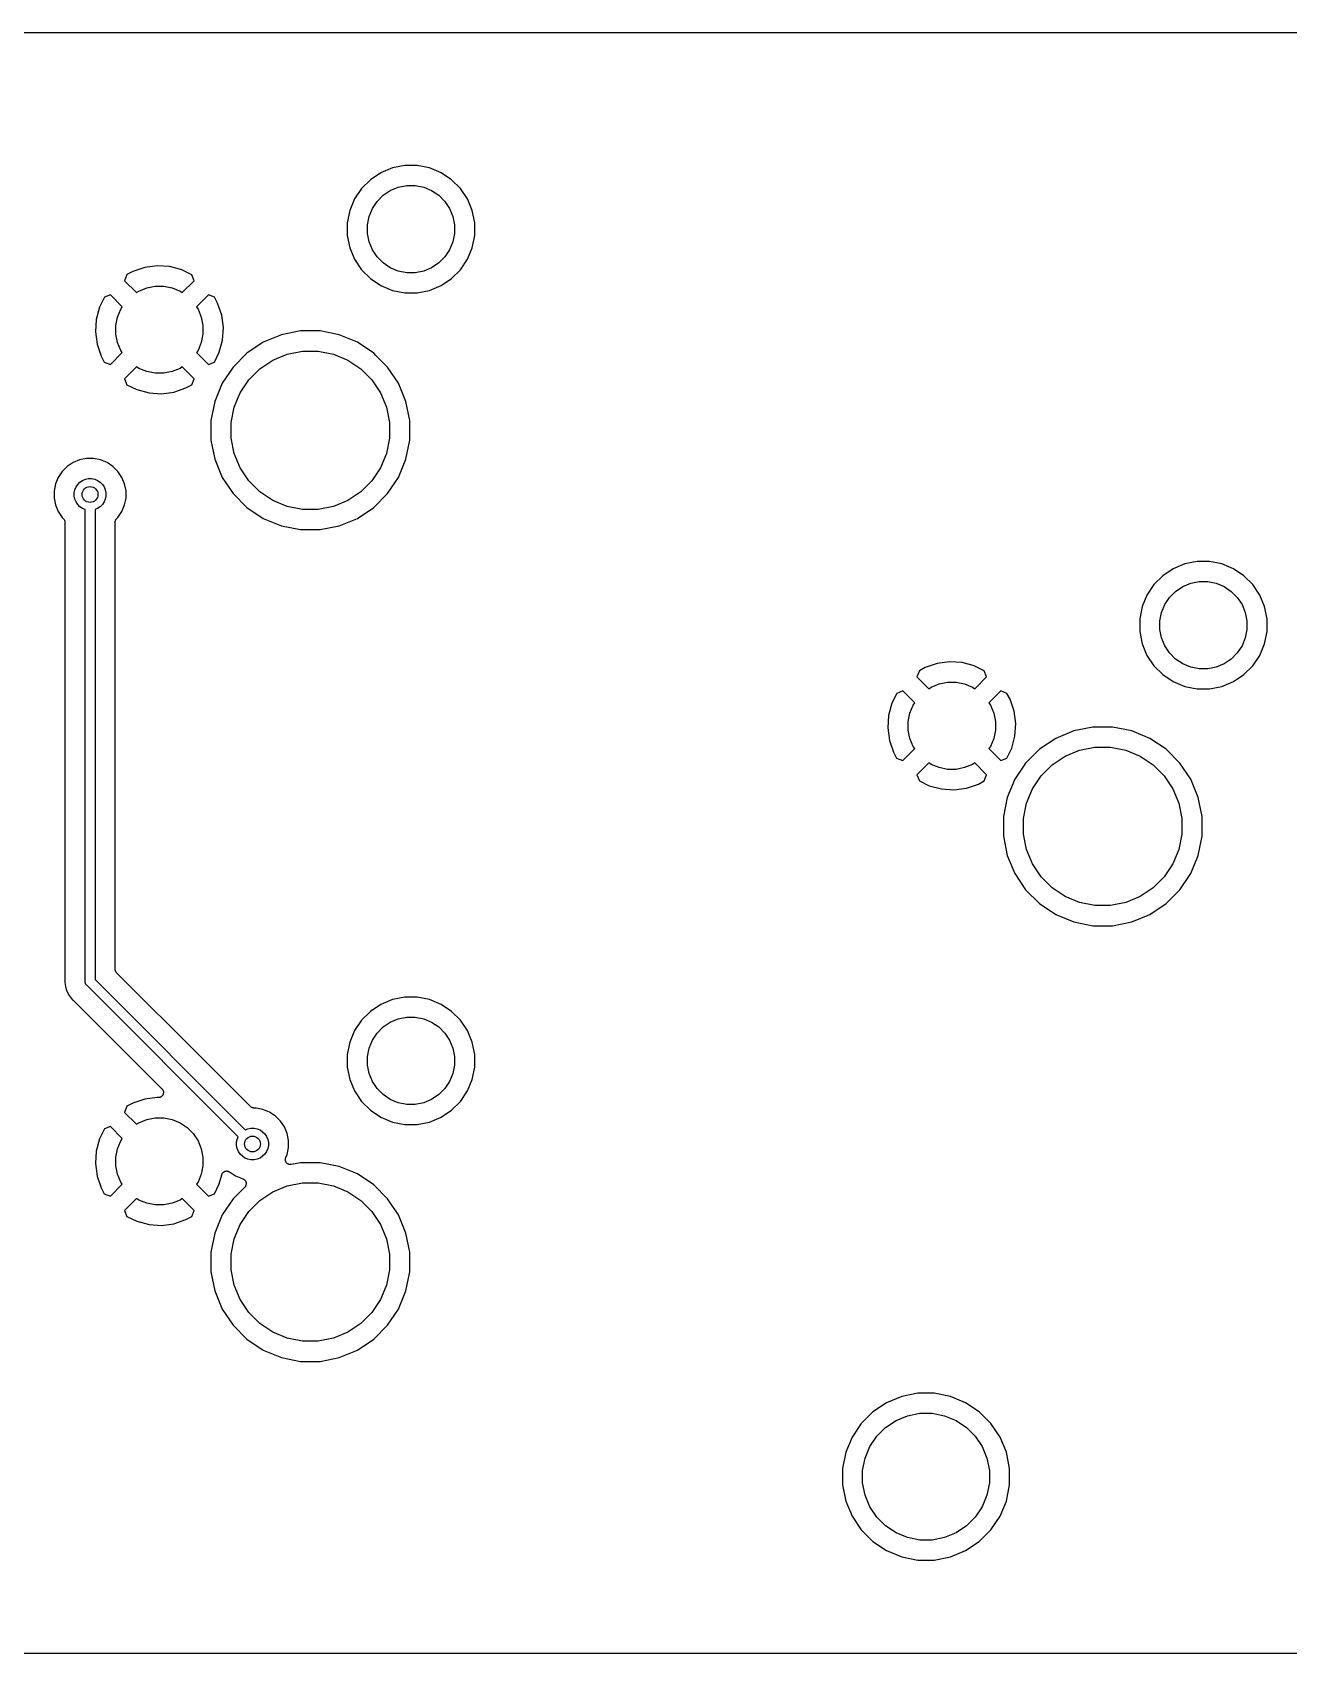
# Model space of a CAD drawing. Extents: x 2.11 to 6.2, y -3.7 to -2.09.
# Drawn here: x 3.01 to 4.258, y -3.699 to -2.088 of the extents above; entities that cross this region are included whole.
import ezdxf

# ---------------------------------------------------------------- set-up
doc = ezdxf.new("R2010")
doc.units = 0
doc.header["$MEASUREMENT"] = 0
doc.layers.add('BLACK', color=7, linetype='CONTINUOUS')

msp = doc.modelspace()

# ---------------------------------------------------------------- linework, layer by layer
at = {"layer": 'BLACK', "linetype": 'CONTINUOUS'}
for p, q in [((2.1126, -2.08791), (6.19449, -2.08791)), ((3.36736, -2.22259), (3.35584, -2.22736)), ((3.37959, -2.22016), (3.36736, -2.22259)), ((3.39206, -2.22016), (3.37959, -2.22016)), ((3.40429, -2.22259), (3.39206, -2.22016)), ((3.41581, -2.22736), (3.40429, -2.22259)), ((3.34547, -2.23429), (3.33665, -2.24311)), ((3.35584, -2.22736), (3.34547, -2.23429)), ((3.42618, -2.23429), (3.41581, -2.22736)), ((3.435, -2.24311), (3.42618, -2.23429)), ((3.32972, -2.25348), (3.32495, -2.265)), ((3.33665, -2.24311), (3.32972, -2.25348)), ((3.34745, -2.26295), (3.35219, -2.25586)), ((3.35219, -2.25586), (3.35822, -2.24983)), ((3.35822, -2.24983), (3.36531, -2.24509)), ((3.36531, -2.24509), (3.37319, -2.24182)), ((3.37319, -2.24182), (3.38156, -2.24016)), ((3.38156, -2.24016), (3.39009, -2.24016)), ((3.39009, -2.24016), (3.39846, -2.24182)), ((3.39846, -2.24182), (3.40634, -2.24509)), ((3.40634, -2.24509), (3.41343, -2.24983)), ((3.41343, -2.24983), (3.41947, -2.25586)), ((3.41947, -2.25586), (3.4242, -2.26295)), ((3.44193, -2.25348), (3.435, -2.24311)), ((3.4467, -2.265), (3.44193, -2.25348)), ((3.32495, -2.265), (3.32252, -2.27723)), ((3.34252, -2.2792), (3.34418, -2.27083)), ((3.34418, -2.27083), (3.34745, -2.26295)), ((3.4242, -2.26295), (3.42747, -2.27083)), ((3.42747, -2.27083), (3.42913, -2.2792)), ((3.44913, -2.27723), (3.4467, -2.265)), ((3.32252, -2.27723), (3.32252, -2.2897)), ((3.34252, -2.28773), (3.34252, -2.2792)), ((3.34418, -2.2961), (3.34252, -2.28773)), ((3.42913, -2.28773), (3.42747, -2.2961)), ((3.42913, -2.2792), (3.42913, -2.28773)), ((3.44913, -2.2897), (3.44913, -2.27723)), ((3.32252, -2.2897), (3.32495, -2.30193)), ((3.32495, -2.30193), (3.32972, -2.31345)), ((3.34745, -2.30398), (3.34418, -2.2961)), ((3.35219, -2.31107), (3.34745, -2.30398)), ((3.4242, -2.30398), (3.41947, -2.31107)), ((3.42747, -2.2961), (3.4242, -2.30398)), ((3.44193, -2.31345), (3.4467, -2.30193)), ((3.4467, -2.30193), (3.44913, -2.2897)), ((3.13369, -2.31989), (3.12133, -2.32153)), ((3.14613, -2.32069), (3.13369, -2.31989)), ((3.32972, -2.31345), (3.33665, -2.32382)), ((3.35822, -2.3171), (3.35219, -2.31107)), ((3.36531, -2.32184), (3.35822, -2.3171)), ((3.41343, -2.3171), (3.40634, -2.32184)), ((3.41947, -2.31107), (3.41343, -2.3171)), ((3.435, -2.32382), (3.44193, -2.31345)), ((3.10362, -2.32869), (3.10124, -2.33474)), ((3.10124, -2.33474), (3.11308, -2.34658)), ((3.10944, -2.32557), (3.10362, -2.32869)), ((3.12133, -2.32153), (3.10944, -2.32557)), ((3.15818, -2.32391), (3.14613, -2.32069)), ((3.16807, -2.32878), (3.15818, -2.32391)), ((3.15857, -2.34658), (3.17041, -2.33474)), ((3.17041, -2.33474), (3.16807, -2.32878)), ((3.33665, -2.32382), (3.34547, -2.33264)), ((3.34547, -2.33264), (3.35584, -2.33957)), ((3.37319, -2.32511), (3.36531, -2.32184)), ((3.38156, -2.32677), (3.37319, -2.32511)), ((3.39009, -2.32677), (3.38156, -2.32677)), ((3.39846, -2.32511), (3.39009, -2.32677)), ((3.40634, -2.32184), (3.39846, -2.32511)), ((3.41581, -2.33957), (3.42618, -2.33264)), ((3.42618, -2.33264), (3.435, -2.32382)), ((3.08114, -2.35122), (3.07627, -2.36111)), ((3.0871, -2.34888), (3.08114, -2.35122)), ((3.09894, -2.36072), (3.0871, -2.34888)), ((3.11308, -2.34658), (3.11531, -2.34509)), ((3.11531, -2.34509), (3.12319, -2.34182)), ((3.12319, -2.34182), (3.13156, -2.34016)), ((3.13156, -2.34016), (3.14009, -2.34016)), ((3.14009, -2.34016), (3.14846, -2.34182)), ((3.14846, -2.34182), (3.15634, -2.34509)), ((3.15634, -2.34509), (3.15857, -2.34658)), ((3.18456, -2.34888), (3.17271, -2.36072)), ((3.19061, -2.35125), (3.18456, -2.34888)), ((3.19372, -2.35708), (3.19061, -2.35125)), ((3.35584, -2.33957), (3.36736, -2.34434)), ((3.36736, -2.34434), (3.37959, -2.34677)), ((3.37959, -2.34677), (3.39206, -2.34677)), ((3.39206, -2.34677), (3.40429, -2.34434)), ((3.40429, -2.34434), (3.41581, -2.33957)), ((3.07627, -2.36111), (3.07305, -2.37316)), ((3.09418, -2.37083), (3.09745, -2.36295)), ((3.09745, -2.36295), (3.09894, -2.36072)), ((3.17271, -2.36072), (3.1742, -2.36295)), ((3.1742, -2.36295), (3.17747, -2.37083)), ((3.19777, -2.36896), (3.19372, -2.35708)), ((3.1994, -2.38132), (3.19777, -2.36896)), ((3.07305, -2.37316), (3.07225, -2.3856)), ((3.09252, -2.3792), (3.09418, -2.37083)), ((3.09252, -2.38773), (3.09252, -2.3792)), ((3.17747, -2.37083), (3.17913, -2.3792)), ((3.17913, -2.3792), (3.17913, -2.38773)), ((3.1986, -2.39377), (3.1994, -2.38132)), ((3.2761, -2.38472), (3.25703, -2.38852)), ((3.29555, -2.38472), (3.2761, -2.38472)), ((3.31463, -2.38852), (3.29555, -2.38472)), ((3.07225, -2.3856), (3.07389, -2.39797)), ((3.07389, -2.39797), (3.07794, -2.40985)), ((3.09418, -2.3961), (3.09252, -2.38773)), ((3.09745, -2.40398), (3.09418, -2.3961)), ((3.17747, -2.3961), (3.1742, -2.40398)), ((3.17913, -2.38773), (3.17747, -2.3961)), ((3.19538, -2.40582), (3.1986, -2.39377)), ((3.23906, -2.39596), (3.22288, -2.40677)), ((3.25703, -2.38852), (3.23906, -2.39596)), ((3.3326, -2.39596), (3.31463, -2.38852)), ((3.34877, -2.40677), (3.3326, -2.39596)), ((3.07794, -2.40985), (3.08105, -2.41568)), ((3.08105, -2.41568), (3.0871, -2.41805)), ((3.0871, -2.41805), (3.09894, -2.40621)), ((3.09894, -2.40621), (3.09745, -2.40398)), ((3.1742, -2.40398), (3.17271, -2.40621)), ((3.17271, -2.40621), (3.18456, -2.41805)), ((3.18456, -2.41805), (3.19052, -2.41571)), ((3.19052, -2.41571), (3.19538, -2.40582)), ((3.22288, -2.40677), (3.20913, -2.42052)), ((3.23563, -2.4223), (3.24853, -2.41369)), ((3.24853, -2.41369), (3.26286, -2.40775)), ((3.26286, -2.40775), (3.27807, -2.40472)), ((3.27807, -2.40472), (3.29358, -2.40472)), ((3.29358, -2.40472), (3.30879, -2.40775)), ((3.30879, -2.40775), (3.32312, -2.41369)), ((3.32312, -2.41369), (3.33602, -2.4223)), ((3.35097, -2.40897), (3.34877, -2.40677)), ((3.36252, -2.42052), (3.35097, -2.40897)), ((3.35097, -2.40897), (3.35097, -2.40897)), ((3.11308, -2.42035), (3.10124, -2.43219)), ((3.10124, -2.43219), (3.10358, -2.43815)), ((3.11531, -2.42184), (3.11308, -2.42035)), ((3.12319, -2.42511), (3.11531, -2.42184)), ((3.13156, -2.42677), (3.12319, -2.42511)), ((3.14009, -2.42677), (3.13156, -2.42677)), ((3.14846, -2.42511), (3.14009, -2.42677)), ((3.15634, -2.42184), (3.14846, -2.42511)), ((3.15857, -2.42035), (3.15634, -2.42184)), ((3.17041, -2.43219), (3.15857, -2.42035)), ((3.16804, -2.43824), (3.17041, -2.43219)), ((3.20913, -2.42052), (3.19832, -2.43669)), ((3.21605, -2.44617), (3.22467, -2.43327)), ((3.22467, -2.43327), (3.23563, -2.4223)), ((3.33602, -2.4223), (3.34699, -2.43327)), ((3.34699, -2.43327), (3.35561, -2.44617)), ((3.37333, -2.43669), (3.36252, -2.42052)), ((3.10358, -2.43815), (3.11347, -2.44302)), ((3.11347, -2.44302), (3.12552, -2.44624)), ((3.12552, -2.44624), (3.13797, -2.44704)), ((3.13797, -2.44704), (3.15033, -2.4454)), ((3.15033, -2.4454), (3.16221, -2.44136)), ((3.16221, -2.44136), (3.16804, -2.43824)), ((3.19832, -2.43669), (3.19088, -2.45466)), ((3.21011, -2.4605), (3.21605, -2.44617)), ((3.35561, -2.44617), (3.36154, -2.4605)), ((3.38077, -2.45466), (3.37333, -2.43669)), ((3.19088, -2.45466), (3.18709, -2.47374)), ((3.20709, -2.47571), (3.21011, -2.4605)), ((3.36154, -2.4605), (3.36457, -2.47571)), ((3.38457, -2.47374), (3.38077, -2.45466)), ((3.18709, -2.47374), (3.18709, -2.49319)), ((3.20709, -2.49122), (3.20709, -2.47571)), ((3.36457, -2.47571), (3.36457, -2.49122)), ((3.38457, -2.49319), (3.38457, -2.47374)), ((3.18709, -2.49319), (3.19088, -2.51227)), ((3.21011, -2.50643), (3.20709, -2.49122)), ((3.36457, -2.49122), (3.36154, -2.50643)), ((3.38077, -2.51227), (3.38457, -2.49319)), ((3.0565, -2.51287), (3.05, -2.51556)), ((3.06341, -2.5115), (3.0565, -2.51287)), ((3.07045, -2.5115), (3.06341, -2.5115)), ((3.07736, -2.51287), (3.07045, -2.5115)), ((3.08386, -2.51556), (3.07736, -2.51287)), ((3.19088, -2.51227), (3.19832, -2.53024)), ((3.21605, -2.52076), (3.21011, -2.50643)), ((3.36154, -2.50643), (3.35561, -2.52076)), ((3.37333, -2.53024), (3.38077, -2.51227)), ((3.03916, -2.52446), (3.03525, -2.53031)), ((3.04414, -2.51948), (3.03916, -2.52446)), ((3.05, -2.51556), (3.04414, -2.51948)), ((3.08972, -2.51948), (3.08386, -2.51556)), ((3.0947, -2.52446), (3.08972, -2.51948)), ((3.09861, -2.53031), (3.0947, -2.52446)), ((3.22467, -2.53366), (3.21605, -2.52076)), ((3.35561, -2.52076), (3.34699, -2.53366)), ((3.03255, -2.53682), (3.03118, -2.54372)), ((3.03118, -2.54372), (3.03118, -2.55076)), ((3.03525, -2.53031), (3.03255, -2.53682)), ((3.05118, -2.54569), (3.05179, -2.54265)), ((3.05118, -2.5488), (3.05118, -2.54569)), ((3.05179, -2.54265), (3.05297, -2.53978)), ((3.05297, -2.53978), (3.0547, -2.53721)), ((3.0547, -2.53721), (3.05689, -2.53501)), ((3.05689, -2.53501), (3.05947, -2.53329)), ((3.05947, -2.53329), (3.06234, -2.5321)), ((3.06234, -2.5321), (3.06538, -2.5315)), ((3.06538, -2.5315), (3.06848, -2.5315)), ((3.06848, -2.5315), (3.07152, -2.5321)), ((3.07152, -2.5321), (3.07439, -2.53329)), ((3.07439, -2.53329), (3.07697, -2.53501)), ((3.07697, -2.53501), (3.07916, -2.53721)), ((3.07916, -2.53721), (3.08088, -2.53978)), ((3.08088, -2.53978), (3.08207, -2.54265)), ((3.08207, -2.54265), (3.08268, -2.54569)), ((3.08268, -2.54569), (3.08268, -2.5488)), ((3.1013, -2.53682), (3.09861, -2.53031)), ((3.10268, -2.54372), (3.1013, -2.53682)), ((3.10268, -2.55076), (3.10268, -2.54372)), ((3.19832, -2.53024), (3.20913, -2.54641)), ((3.23563, -2.54463), (3.22467, -2.53366)), ((3.24853, -2.55324), (3.23563, -2.54463)), ((3.33602, -2.54463), (3.32312, -2.55324)), ((3.34699, -2.53366), (3.33602, -2.54463)), ((3.36252, -2.54641), (3.37333, -2.53024)), ((3.03118, -2.55076), (3.03255, -2.55767)), ((3.03255, -2.55767), (3.03525, -2.56418)), ((3.05179, -2.55184), (3.05118, -2.5488)), ((3.05297, -2.5547), (3.05179, -2.55184)), ((3.0547, -2.55728), (3.05297, -2.5547)), ((3.05689, -2.55948), (3.0547, -2.55728)), ((3.05947, -2.5612), (3.05689, -2.55948)), ((3.06201, -2.56225), (3.05947, -2.5612)), ((3.06201, -3.03125), (3.06201, -2.56225)), ((3.07439, -2.5612), (3.07185, -2.56225)), ((3.07185, -2.56225), (3.07185, -3.02946)), ((3.07697, -2.55948), (3.07439, -2.5612)), ((3.07916, -2.55728), (3.07697, -2.55948)), ((3.08088, -2.5547), (3.07916, -2.55728)), ((3.08207, -2.55184), (3.08088, -2.5547)), ((3.08268, -2.5488), (3.08207, -2.55184)), ((3.09861, -2.56418), (3.1013, -2.55767)), ((3.1013, -2.55767), (3.10268, -2.55076)), ((3.20913, -2.54641), (3.22288, -2.56016)), ((3.22288, -2.56016), (3.23906, -2.57097)), ((3.26286, -2.55918), (3.24853, -2.55324)), ((3.27807, -2.5622), (3.26286, -2.55918)), ((3.29358, -2.5622), (3.27807, -2.5622)), ((3.30879, -2.55918), (3.29358, -2.5622)), ((3.32312, -2.55324), (3.30879, -2.55918)), ((3.3326, -2.57097), (3.34877, -2.56016)), ((3.34877, -2.56016), (3.36252, -2.54641)), ((3.03525, -2.56418), (3.03916, -2.57003)), ((3.03916, -2.57003), (3.04054, -2.57141)), ((3.04054, -2.57141), (3.04056, -2.57143)), ((3.04056, -2.57143), (3.04056, -2.57143)), ((3.04056, -2.57143), (3.04056, -2.57143)), ((3.04056, -2.57143), (3.04059, -2.57146)), ((3.04059, -2.57146), (3.04088, -2.57183)), ((3.04088, -2.57183), (3.04117, -2.57218)), ((3.04117, -2.57218), (3.04118, -2.57221)), ((3.04118, -2.57221), (3.0412, -2.57223)), ((3.0412, -2.57223), (3.04141, -2.57264)), ((3.04141, -2.57264), (3.04163, -2.57304)), ((3.04163, -2.57304), (3.04164, -2.57307)), ((3.04164, -2.57307), (3.04165, -2.57309)), ((3.04165, -2.57309), (3.04178, -2.57354)), ((3.04178, -2.57354), (3.04191, -2.57398)), ((3.04191, -2.57398), (3.04192, -2.574)), ((3.04192, -2.574), (3.04192, -2.57403)), ((3.04192, -2.57403), (3.04196, -2.57449)), ((3.04196, -2.57449), (3.04201, -2.57495)), ((3.04201, -2.57495), (3.04201, -3.03003)), ((3.09185, -2.57488), (3.0919, -2.57442)), ((3.09185, -2.57493), (3.09185, -2.57488)), ((3.09185, -2.57493), (3.09185, -2.57493)), ((3.09185, -2.57493), (3.09185, -2.57493)), ((3.09185, -2.57495), (3.09185, -2.57493)), ((3.09185, -3.0191), (3.09185, -2.57495)), ((3.0919, -2.57442), (3.09195, -2.57396)), ((3.09195, -2.57396), (3.09196, -2.57394)), ((3.09196, -2.57391), (3.0921, -2.57347)), ((3.09196, -2.57394), (3.09196, -2.57391)), ((3.0921, -2.57347), (3.09223, -2.57303)), ((3.09223, -2.57303), (3.09225, -2.573)), ((3.09225, -2.57298), (3.09248, -2.57257)), ((3.09225, -2.573), (3.09225, -2.57298)), ((3.09248, -2.57257), (3.0927, -2.57217)), ((3.0927, -2.57217), (3.09271, -2.57215)), ((3.09271, -2.57215), (3.09272, -2.57212)), ((3.09272, -2.57212), (3.09302, -2.57177)), ((3.09302, -2.57177), (3.09331, -2.57141)), ((3.09331, -2.57141), (3.0947, -2.57003)), ((3.0947, -2.57003), (3.09861, -2.56418)), ((3.23906, -2.57097), (3.25703, -2.57841)), ((3.25703, -2.57841), (3.2761, -2.5822)), ((3.29555, -2.5822), (3.31463, -2.57841)), ((3.31463, -2.57841), (3.3326, -2.57097)), ((3.2761, -2.5822), (3.29555, -2.5822)), ((4.14324, -2.62106), (4.13287, -2.62799)), ((4.15476, -2.61629), (4.14324, -2.62106)), ((4.16699, -2.61386), (4.15476, -2.61629)), ((4.17946, -2.61386), (4.16699, -2.61386)), ((4.19169, -2.61629), (4.17946, -2.61386)), ((4.20322, -2.62106), (4.19169, -2.61629)), ((4.21358, -2.62799), (4.20322, -2.62106)), ((4.12405, -2.63681), (4.11713, -2.64718)), ((4.13287, -2.62799), (4.12405, -2.63681)), ((4.14562, -2.64353), (4.15271, -2.63879)), ((4.15271, -2.63879), (4.1606, -2.63552)), ((4.1606, -2.63552), (4.16896, -2.63386)), ((4.16896, -2.63386), (4.17749, -2.63386)), ((4.17749, -2.63386), (4.18586, -2.63552)), ((4.18586, -2.63552), (4.19374, -2.63879)), ((4.19374, -2.63879), (4.20083, -2.64353)), ((4.2224, -2.63681), (4.21358, -2.62799)), ((4.22933, -2.64718), (4.2224, -2.63681)), ((4.11235, -2.6587), (4.10992, -2.67093)), ((4.11713, -2.64718), (4.11235, -2.6587)), ((4.13159, -2.66453), (4.13485, -2.65665)), ((4.13485, -2.65665), (4.13959, -2.64956)), ((4.13959, -2.64956), (4.14562, -2.64353)), ((4.20083, -2.64353), (4.20687, -2.64956)), ((4.20687, -2.64956), (4.21161, -2.65665)), ((4.21161, -2.65665), (4.21487, -2.66453)), ((4.2341, -2.6587), (4.22933, -2.64718)), ((4.23654, -2.67093), (4.2341, -2.6587)), ((4.10992, -2.67093), (4.10992, -2.6834)), ((4.12992, -2.6729), (4.13159, -2.66453)), ((4.12992, -2.68143), (4.12992, -2.6729)), ((4.21487, -2.66453), (4.21654, -2.6729)), ((4.21654, -2.6729), (4.21654, -2.68143)), ((4.23654, -2.6834), (4.23654, -2.67093)), ((4.10992, -2.6834), (4.11235, -2.69563)), ((4.13159, -2.6898), (4.12992, -2.68143)), ((4.13485, -2.69768), (4.13159, -2.6898)), ((4.21487, -2.6898), (4.21161, -2.69768)), ((4.21654, -2.68143), (4.21487, -2.6898)), ((4.2341, -2.69563), (4.23654, -2.6834)), ((4.11235, -2.69563), (4.11713, -2.70715)), ((4.11713, -2.70715), (4.12405, -2.71752)), ((4.13959, -2.70477), (4.13485, -2.69768)), ((4.14562, -2.7108), (4.13959, -2.70477)), ((4.20687, -2.70477), (4.20083, -2.7108)), ((4.21161, -2.69768), (4.20687, -2.70477)), ((4.2224, -2.71752), (4.22933, -2.70715)), ((4.22933, -2.70715), (4.2341, -2.69563)), ((3.89102, -2.72239), (3.88864, -2.72844)), ((3.89684, -2.71927), (3.89102, -2.72239)), ((3.90873, -2.71523), (3.89684, -2.71927)), ((3.92109, -2.71359), (3.90873, -2.71523)), ((3.93353, -2.71439), (3.92109, -2.71359)), ((3.94558, -2.71761), (3.93353, -2.71439)), ((3.95547, -2.72248), (3.94558, -2.71761)), ((3.95781, -2.72844), (3.95547, -2.72248)), ((4.12405, -2.71752), (4.13287, -2.72634)), ((4.15271, -2.71554), (4.14562, -2.7108)), ((4.1606, -2.71881), (4.15271, -2.71554)), ((4.16896, -2.72047), (4.1606, -2.71881)), ((4.17749, -2.72047), (4.16896, -2.72047)), ((4.18586, -2.71881), (4.17749, -2.72047)), ((4.19374, -2.71554), (4.18586, -2.71881)), ((4.20083, -2.7108), (4.19374, -2.71554)), ((4.21358, -2.72634), (4.2224, -2.71752)), ((3.88864, -2.72844), (3.90048, -2.74028)), ((3.90048, -2.74028), (3.90271, -2.73879)), ((3.90271, -2.73879), (3.9106, -2.73552)), ((3.9106, -2.73552), (3.91896, -2.73386)), ((3.91896, -2.73386), (3.92749, -2.73386)), ((3.92749, -2.73386), (3.93586, -2.73552)), ((3.93586, -2.73552), (3.94374, -2.73879)), ((3.94374, -2.73879), (3.94597, -2.74028)), ((3.94597, -2.74028), (3.95781, -2.72844)), ((4.13287, -2.72634), (4.14324, -2.73327)), ((4.14324, -2.73327), (4.15476, -2.73804)), ((4.15476, -2.73804), (4.16699, -2.74047)), ((4.17946, -2.74047), (4.19169, -2.73804)), ((4.19169, -2.73804), (4.20322, -2.73327)), ((4.20322, -2.73327), (4.21358, -2.72634)), ((3.86367, -2.75481), (3.86046, -2.76686)), ((3.86854, -2.74492), (3.86367, -2.75481)), ((3.8745, -2.74258), (3.86854, -2.74492)), ((3.88634, -2.75442), (3.8745, -2.74258)), ((3.88485, -2.75665), (3.88634, -2.75442)), ((3.97196, -2.74258), (3.96012, -2.75442)), ((3.96012, -2.75442), (3.96161, -2.75665)), ((3.97801, -2.74495), (3.97196, -2.74258)), ((3.98112, -2.75078), (3.97801, -2.74495)), ((3.98517, -2.76266), (3.98112, -2.75078)), ((4.16699, -2.74047), (4.17946, -2.74047)), ((3.86046, -2.76686), (3.85965, -2.77931)), ((3.87992, -2.7729), (3.88159, -2.76453)), ((3.88159, -2.76453), (3.88485, -2.75665)), ((3.96161, -2.75665), (3.96487, -2.76453)), ((3.96487, -2.76453), (3.96654, -2.7729)), ((3.98681, -2.77503), (3.98517, -2.76266)), ((3.85965, -2.77931), (3.86129, -2.79167)), ((3.87992, -2.78143), (3.87992, -2.7729)), ((3.88159, -2.7898), (3.87992, -2.78143)), ((3.96654, -2.78143), (3.96487, -2.7898)), ((3.96654, -2.7729), (3.96654, -2.78143)), ((3.98278, -2.79952), (3.986, -2.78747)), ((3.986, -2.78747), (3.98681, -2.77503)), ((4.04443, -2.78222), (4.02646, -2.78966)), ((4.0635, -2.77843), (4.04443, -2.78222)), ((4.08295, -2.77843), (4.0635, -2.77843)), ((4.10203, -2.78222), (4.08295, -2.77843)), ((4.12, -2.78966), (4.10203, -2.78222)), ((3.86129, -2.79167), (3.86534, -2.80355)), ((3.86534, -2.80355), (3.86845, -2.80938)), ((3.8745, -2.81175), (3.88634, -2.79991)), ((3.88485, -2.79768), (3.88159, -2.7898)), ((3.88634, -2.79991), (3.88485, -2.79768)), ((3.96161, -2.79768), (3.96012, -2.79991)), ((3.96012, -2.79991), (3.97196, -2.81175)), ((3.96487, -2.7898), (3.96161, -2.79768)), ((3.97792, -2.80941), (3.98278, -2.79952)), ((4.01029, -2.80047), (3.99653, -2.81422)), ((4.02646, -2.78966), (4.01029, -2.80047)), ((4.03593, -2.80739), (4.05026, -2.80145)), ((4.05026, -2.80145), (4.06547, -2.79843)), ((4.06547, -2.79843), (4.08098, -2.79843)), ((4.08098, -2.79843), (4.0962, -2.80145)), ((4.0962, -2.80145), (4.11053, -2.80739)), ((4.13617, -2.80047), (4.12, -2.78966)), ((4.14992, -2.81422), (4.13617, -2.80047)), ((3.86845, -2.80938), (3.8745, -2.81175)), ((3.90048, -2.81405), (3.88864, -2.82589)), ((3.90271, -2.81554), (3.90048, -2.81405)), ((3.9106, -2.81881), (3.90271, -2.81554)), ((3.91896, -2.82047), (3.9106, -2.81881)), ((3.93586, -2.81881), (3.92749, -2.82047)), ((3.94374, -2.81554), (3.93586, -2.81881)), ((3.94597, -2.81405), (3.94374, -2.81554)), ((3.95781, -2.82589), (3.94597, -2.81405)), ((3.97196, -2.81175), (3.97792, -2.80941)), ((3.99653, -2.81422), (3.98573, -2.83039)), ((4.01207, -2.82697), (4.02303, -2.816)), ((4.02303, -2.816), (4.03593, -2.80739)), ((4.11053, -2.80739), (4.12342, -2.816)), ((4.12342, -2.816), (4.13439, -2.82697)), ((4.16073, -2.83039), (4.14992, -2.81422)), ((3.88864, -2.82589), (3.89098, -2.83185)), ((3.89098, -2.83185), (3.90087, -2.83672)), ((3.92749, -2.82047), (3.91896, -2.82047)), ((3.93773, -2.8391), (3.94962, -2.83506)), ((3.94962, -2.83506), (3.95544, -2.83194)), ((3.95544, -2.83194), (3.95781, -2.82589)), ((3.98573, -2.83039), (3.97828, -2.84836)), ((4.00345, -2.83987), (4.01207, -2.82697)), ((4.13439, -2.82697), (4.14301, -2.83987)), ((4.16817, -2.84836), (4.16073, -2.83039)), ((3.90087, -2.83672), (3.91292, -2.83994)), ((3.91292, -2.83994), (3.92537, -2.84074)), ((3.92537, -2.84074), (3.93773, -2.8391)), ((3.97828, -2.84836), (3.97449, -2.86744)), ((3.99751, -2.8542), (4.00345, -2.83987)), ((4.14301, -2.83987), (4.14894, -2.8542)), ((4.17197, -2.86744), (4.16817, -2.84836)), ((3.97449, -2.86744), (3.97449, -2.88689)), ((3.99449, -2.86941), (3.99751, -2.8542)), ((4.14894, -2.8542), (4.15197, -2.86941)), ((4.17197, -2.88689), (4.17197, -2.86744)), ((3.99449, -2.88492), (3.99449, -2.86941)), ((4.15197, -2.86941), (4.15197, -2.88492)), ((3.97449, -2.88689), (3.97828, -2.90597)), ((3.99751, -2.90013), (3.99449, -2.88492)), ((4.00345, -2.91446), (3.99751, -2.90013)), ((4.14894, -2.90013), (4.14301, -2.91446)), ((4.15197, -2.88492), (4.14894, -2.90013)), ((4.16817, -2.90597), (4.17197, -2.88689)), ((3.97828, -2.90597), (3.98573, -2.92394)), ((4.01207, -2.92736), (4.00345, -2.91446)), ((4.14301, -2.91446), (4.13439, -2.92736)), ((4.16073, -2.92394), (4.16817, -2.90597)), ((3.98573, -2.92394), (3.99653, -2.94011)), ((4.02303, -2.93833), (4.01207, -2.92736)), ((4.13439, -2.92736), (4.12342, -2.93833)), ((4.14992, -2.94011), (4.16073, -2.92394)), ((3.99653, -2.94011), (4.01029, -2.95386)), ((4.03593, -2.94694), (4.02303, -2.93833)), ((4.05026, -2.95288), (4.03593, -2.94694)), ((4.11053, -2.94694), (4.0962, -2.95288)), ((4.12342, -2.93833), (4.11053, -2.94694)), ((4.13617, -2.95386), (4.14992, -2.94011)), ((4.01029, -2.95386), (4.02646, -2.96467)), ((4.02646, -2.96467), (4.04443, -2.97211)), ((4.06547, -2.95591), (4.05026, -2.95288)), ((4.08098, -2.95591), (4.06547, -2.95591)), ((4.0962, -2.95288), (4.08098, -2.95591)), ((4.10203, -2.97211), (4.12, -2.96467)), ((4.12, -2.96467), (4.13617, -2.95386)), ((4.04443, -2.97211), (4.0635, -2.97591)), ((4.0635, -2.97591), (4.08295, -2.97591)), ((4.08295, -2.97591), (4.10203, -2.97211)), ((3.07185, -3.02946), (3.22121, -3.17882)), ((3.0919, -3.01956), (3.09185, -3.0191)), ((3.09194, -3.02002), (3.0919, -3.01956)), ((3.09194, -3.02005), (3.09194, -3.02002)), ((3.09195, -3.02007), (3.09194, -3.02005)), ((3.09208, -3.02051), (3.09195, -3.02007)), ((3.09221, -3.02096), (3.09208, -3.02051)), ((3.09222, -3.02098), (3.09221, -3.02096)), ((3.09223, -3.02101), (3.09222, -3.02098)), ((3.09244, -3.02142), (3.09223, -3.02101)), ((3.09266, -3.02183), (3.09244, -3.02142)), ((3.09267, -3.02185), (3.09266, -3.02183)), ((3.09269, -3.02187), (3.09267, -3.02185)), ((3.09298, -3.02223), (3.09269, -3.02187)), ((3.09327, -3.02259), (3.09298, -3.02223)), ((3.0933, -3.02262), (3.09327, -3.02259)), ((3.0933, -3.02263), (3.0933, -3.02262)), ((3.09331, -3.02264), (3.0933, -3.02263)), ((3.0933, -3.02263), (3.0933, -3.02263)), ((3.17772, -3.10704), (3.09331, -3.02264)), ((3.04198, -3.03052), (3.04189, -3.0315)), ((3.04189, -3.0315), (3.04198, -3.03248)), ((3.04201, -3.0301), (3.04198, -3.03031)), ((3.04198, -3.03031), (3.04198, -3.03052)), ((3.04198, -3.03248), (3.04198, -3.03248)), ((3.04198, -3.03248), (3.04237, -3.03638)), ((3.04201, -3.03003), (3.04201, -3.0301)), ((3.04237, -3.03638), (3.04331, -3.03949)), ((3.04331, -3.03949), (3.04331, -3.03949)), ((3.04331, -3.03949), (3.04379, -3.04108)), ((3.04379, -3.04108), (3.04611, -3.04541)), ((3.04611, -3.04541), (3.04703, -3.04653)), ((3.06198, -3.0315), (3.06201, -3.03125)), ((3.06201, -3.03174), (3.06198, -3.0315)), ((3.06208, -3.03246), (3.06201, -3.03174)), ((3.06201, -3.03174), (3.06201, -3.03174)), ((3.06236, -3.03339), (3.06208, -3.03246)), ((3.06282, -3.03424), (3.06236, -3.03339)), ((3.06343, -3.03499), (3.06282, -3.03424)), ((3.06362, -3.03515), (3.06343, -3.03499)), ((3.21426, -3.18578), (3.06362, -3.03515)), ((3.04703, -3.04653), (3.04703, -3.04653)), ((3.04703, -3.04653), (3.04922, -3.0492)), ((3.04922, -3.0492), (3.04998, -3.04983)), ((3.04998, -3.04983), (3.05004, -3.04987)), ((3.05004, -3.04987), (3.05018, -3.05002)), ((3.05018, -3.05002), (3.05035, -3.05016)), ((3.05035, -3.05016), (3.13838, -3.13819)), ((3.34547, -3.06106), (3.33665, -3.06988)), ((3.35584, -3.05413), (3.34547, -3.06106)), ((3.36736, -3.04936), (3.35584, -3.05413)), ((3.37959, -3.04693), (3.36736, -3.04936)), ((3.39206, -3.04693), (3.37959, -3.04693)), ((3.40429, -3.04936), (3.39206, -3.04693)), ((3.41581, -3.05413), (3.40429, -3.04936)), ((3.42618, -3.06106), (3.41581, -3.05413)), ((3.435, -3.06988), (3.42618, -3.06106)), ((3.33665, -3.06988), (3.32972, -3.08025)), ((3.35219, -3.08263), (3.35822, -3.0766)), ((3.35822, -3.0766), (3.36531, -3.07186)), ((3.36531, -3.07186), (3.37319, -3.06859)), ((3.37319, -3.06859), (3.38156, -3.06693)), ((3.38156, -3.06693), (3.39009, -3.06693)), ((3.39009, -3.06693), (3.39846, -3.06859)), ((3.39846, -3.06859), (3.40634, -3.07186)), ((3.40634, -3.07186), (3.41343, -3.0766)), ((3.41343, -3.0766), (3.41947, -3.08263)), ((3.44193, -3.08025), (3.435, -3.06988)), ((3.32495, -3.09177), (3.32252, -3.104)), ((3.32972, -3.08025), (3.32495, -3.09177)), ((3.34418, -3.0976), (3.34745, -3.08972)), ((3.34745, -3.08972), (3.35219, -3.08263)), ((3.41947, -3.08263), (3.4242, -3.08972)), ((3.4242, -3.08972), (3.42747, -3.0976)), ((3.4467, -3.09177), (3.44193, -3.08025)), ((3.44913, -3.104), (3.4467, -3.09177)), ((3.22638, -3.1557), (3.17772, -3.10704)), ((3.17772, -3.10704), (3.17772, -3.10704)), ((3.32252, -3.104), (3.32252, -3.11647)), ((3.34252, -3.10597), (3.34418, -3.0976)), ((3.34252, -3.1145), (3.34252, -3.10597)), ((3.42747, -3.0976), (3.42913, -3.10597)), ((3.42913, -3.10597), (3.42913, -3.1145)), ((3.44913, -3.11647), (3.44913, -3.104)), ((3.32252, -3.11647), (3.32495, -3.1287)), ((3.34418, -3.12287), (3.34252, -3.1145)), ((3.34745, -3.13075), (3.34418, -3.12287)), ((3.42747, -3.12287), (3.4242, -3.13075)), ((3.42913, -3.1145), (3.42747, -3.12287)), ((3.4467, -3.1287), (3.44913, -3.11647)), ((3.13838, -3.13819), (3.13843, -3.13824)), ((3.13843, -3.13824), (3.13852, -3.13836)), ((3.13852, -3.13836), (3.13863, -3.13846)), ((3.13863, -3.13846), (3.13882, -3.13874)), ((3.13882, -3.13874), (3.13903, -3.139)), ((3.13903, -3.139), (3.1391, -3.13914)), ((3.1391, -3.13914), (3.13919, -3.13926)), ((3.13919, -3.13926), (3.13933, -3.13957)), ((3.13933, -3.13957), (3.13948, -3.13987)), ((3.13948, -3.13987), (3.13953, -3.14001)), ((3.13953, -3.14001), (3.13959, -3.14015)), ((3.13959, -3.14015), (3.13966, -3.14048)), ((3.13966, -3.14048), (3.13976, -3.1408)), ((3.13977, -3.14241), (3.13974, -3.14275)), ((3.13976, -3.1408), (3.13977, -3.14096)), ((3.13977, -3.14096), (3.1398, -3.1411)), ((3.13983, -3.14208), (3.13977, -3.14241)), ((3.1398, -3.1411), (3.13981, -3.14144)), ((3.13981, -3.14144), (3.13984, -3.14178)), ((3.13984, -3.14178), (3.13982, -3.14193)), ((3.13982, -3.14193), (3.13983, -3.14208)), ((3.32495, -3.1287), (3.32972, -3.14022)), ((3.32972, -3.14022), (3.33665, -3.15059)), ((3.35219, -3.13784), (3.34745, -3.13075)), ((3.35822, -3.14387), (3.35219, -3.13784)), ((3.41947, -3.13784), (3.41343, -3.14387)), ((3.4242, -3.13075), (3.41947, -3.13784)), ((3.435, -3.15059), (3.44193, -3.14022)), ((3.44193, -3.14022), (3.4467, -3.1287)), ((3.10362, -3.15546), (3.10124, -3.16151)), ((3.10944, -3.15234), (3.10362, -3.15546)), ((3.12133, -3.1483), (3.10944, -3.15234)), ((3.13369, -3.14666), (3.12133, -3.1483)), ((3.13452, -3.14671), (3.13369, -3.14666)), ((3.13467, -3.14671), (3.13452, -3.14671)), ((3.13482, -3.14672), (3.13467, -3.14671)), ((3.13516, -3.14669), (3.13482, -3.14672)), ((3.13549, -3.14668), (3.13516, -3.14669)), ((3.13564, -3.14665), (3.13549, -3.14668)), ((3.1358, -3.14663), (3.13564, -3.14665)), ((3.13612, -3.14654), (3.1358, -3.14663)), ((3.13644, -3.14646), (3.13612, -3.14654)), ((3.13658, -3.1464), (3.13644, -3.14646)), ((3.13673, -3.14635), (3.13658, -3.1464)), ((3.13703, -3.1462), (3.13673, -3.14635)), ((3.13733, -3.14606), (3.13703, -3.1462)), ((3.13746, -3.14597), (3.13733, -3.14606)), ((3.13759, -3.1459), (3.13746, -3.14597)), ((3.13785, -3.14569), (3.13759, -3.1459)), ((3.13813, -3.14549), (3.13785, -3.14569)), ((3.13823, -3.14538), (3.13813, -3.14549)), ((3.13835, -3.14528), (3.13823, -3.14538)), ((3.13857, -3.14502), (3.13835, -3.14528)), ((3.1388, -3.14478), (3.13857, -3.14502)), ((3.13888, -3.14465), (3.1388, -3.14478)), ((3.13898, -3.14453), (3.13888, -3.14465)), ((3.13914, -3.14424), (3.13898, -3.14453)), ((3.13932, -3.14395), (3.13914, -3.14424)), ((3.13937, -3.14381), (3.13932, -3.14395)), ((3.13944, -3.14368), (3.13937, -3.14381)), ((3.13954, -3.14336), (3.13944, -3.14368)), ((3.13966, -3.14304), (3.13954, -3.14336)), ((3.13969, -3.14289), (3.13966, -3.14304)), ((3.13974, -3.14275), (3.13969, -3.14289)), ((3.22673, -3.15599), (3.22638, -3.1557)), ((3.22709, -3.15629), (3.22673, -3.15599)), ((3.22711, -3.1563), (3.22709, -3.15629)), ((3.22713, -3.15632), (3.22711, -3.1563)), ((3.22754, -3.15654), (3.22713, -3.15632)), ((3.22794, -3.15676), (3.22754, -3.15654)), ((3.22797, -3.15677), (3.22794, -3.15676)), ((3.22799, -3.15678), (3.22797, -3.15677)), ((3.22843, -3.15692), (3.22799, -3.15678)), ((3.22887, -3.15706), (3.22843, -3.15692)), ((3.2289, -3.15706), (3.22887, -3.15706)), ((3.22893, -3.15707), (3.2289, -3.15706)), ((3.22939, -3.15711), (3.22893, -3.15707)), ((3.22984, -3.15716), (3.22939, -3.15711)), ((3.22989, -3.15717), (3.22984, -3.15716)), ((3.2299, -3.15717), (3.22989, -3.15717)), ((3.22991, -3.15717), (3.2299, -3.15717)), ((3.2299, -3.15717), (3.2299, -3.15717)), ((3.23187, -3.15717), (3.22991, -3.15717)), ((3.23877, -3.15854), (3.23187, -3.15717)), ((3.24528, -3.16123), (3.23877, -3.15854)), ((3.33665, -3.15059), (3.34547, -3.15941)), ((3.36531, -3.14861), (3.35822, -3.14387)), ((3.37319, -3.15188), (3.36531, -3.14861)), ((3.38156, -3.15354), (3.37319, -3.15188)), ((3.39009, -3.15354), (3.38156, -3.15354)), ((3.39846, -3.15188), (3.39009, -3.15354)), ((3.40634, -3.14861), (3.39846, -3.15188)), ((3.41343, -3.14387), (3.40634, -3.14861)), ((3.42618, -3.15941), (3.435, -3.15059)), ((3.10124, -3.16151), (3.11308, -3.17335)), ((3.11308, -3.17335), (3.11531, -3.17186)), ((3.11531, -3.17186), (3.12319, -3.16859)), ((3.12319, -3.16859), (3.13156, -3.16693)), ((3.13156, -3.16693), (3.14009, -3.16693)), ((3.14009, -3.16693), (3.14846, -3.16859)), ((3.14846, -3.16859), (3.15634, -3.17186)), ((3.15634, -3.17186), (3.16343, -3.1766)), ((3.25113, -3.16515), (3.24528, -3.16123)), ((3.25611, -3.17013), (3.25113, -3.16515)), ((3.26003, -3.17598), (3.25611, -3.17013)), ((3.34547, -3.15941), (3.35584, -3.16634)), ((3.35584, -3.16634), (3.36736, -3.17111)), ((3.36736, -3.17111), (3.37959, -3.17354)), ((3.37959, -3.17354), (3.39206, -3.17354)), ((3.39206, -3.17354), (3.40429, -3.17111)), ((3.40429, -3.17111), (3.41581, -3.16634)), ((3.41581, -3.16634), (3.42618, -3.15941)), ((3.07627, -3.18788), (3.07305, -3.19993)), ((3.08114, -3.17799), (3.07627, -3.18788)), ((3.0871, -3.17565), (3.08114, -3.17799)), ((3.09894, -3.18749), (3.0871, -3.17565)), ((3.09418, -3.1976), (3.09745, -3.18972)), ((3.09745, -3.18972), (3.09894, -3.18749)), ((3.16343, -3.1766), (3.16947, -3.18263)), ((3.16947, -3.18263), (3.1742, -3.18972)), ((3.1742, -3.18972), (3.17747, -3.1976)), ((3.2126, -3.19136), (3.2132, -3.18832)), ((3.2132, -3.18832), (3.21426, -3.18578)), ((3.22121, -3.17882), (3.22375, -3.17777)), ((3.22375, -3.17777), (3.2268, -3.17717)), ((3.2268, -3.17717), (3.2299, -3.17717)), ((3.2299, -3.17717), (3.23294, -3.17777)), ((3.23294, -3.17777), (3.23581, -3.17896)), ((3.23581, -3.17896), (3.23839, -3.18068)), ((3.23839, -3.18068), (3.24058, -3.18287)), ((3.24058, -3.18287), (3.2423, -3.18545)), ((3.2423, -3.18545), (3.24349, -3.18832)), ((3.24349, -3.18832), (3.24409, -3.19136)), ((3.26272, -3.18249), (3.26003, -3.17598)), ((3.26409, -3.18939), (3.26272, -3.18249)), ((3.26409, -3.19643), (3.26409, -3.18939)), ((3.07305, -3.19993), (3.07225, -3.21238)), ((3.09252, -3.20597), (3.09418, -3.1976)), ((3.09252, -3.2145), (3.09252, -3.20597)), ((3.17747, -3.1976), (3.17913, -3.20597)), ((3.17913, -3.20597), (3.17913, -3.2145)), ((3.2126, -3.19446), (3.2126, -3.19136)), ((3.2132, -3.19751), (3.2126, -3.19446)), ((3.21439, -3.20037), (3.2132, -3.19751)), ((3.21611, -3.20295), (3.21439, -3.20037)), ((3.21831, -3.20515), (3.21611, -3.20295)), ((3.22089, -3.20687), (3.21831, -3.20515)), ((3.22375, -3.20806), (3.22089, -3.20687)), ((3.23581, -3.20687), (3.23294, -3.20806)), ((3.23839, -3.20515), (3.23581, -3.20687)), ((3.24058, -3.20295), (3.23839, -3.20515)), ((3.2423, -3.20037), (3.24058, -3.20295)), ((3.24349, -3.19751), (3.2423, -3.20037)), ((3.24409, -3.19446), (3.24349, -3.19751)), ((3.24409, -3.19136), (3.24409, -3.19446)), ((3.26114, -3.2074), (3.26128, -3.20694)), ((3.26128, -3.20694), (3.26142, -3.20649)), ((3.26142, -3.20649), (3.26272, -3.20334)), ((3.26272, -3.20334), (3.26409, -3.19643)), ((3.07225, -3.21238), (3.07389, -3.22474)), ((3.09418, -3.22287), (3.09252, -3.2145)), ((3.09745, -3.23075), (3.09418, -3.22287)), ((3.17747, -3.22287), (3.1742, -3.23075)), ((3.17913, -3.2145), (3.17747, -3.22287)), ((3.19784, -3.22339), (3.19795, -3.2231)), ((3.19795, -3.2231), (3.19805, -3.2228)), ((3.19805, -3.2228), (3.19813, -3.22265)), ((3.19813, -3.22265), (3.19819, -3.22249)), ((3.19819, -3.22249), (3.19836, -3.22222)), ((3.19836, -3.22222), (3.19851, -3.22194)), ((3.19851, -3.22194), (3.19862, -3.22181)), ((3.19862, -3.22181), (3.19872, -3.22166)), ((3.19872, -3.22166), (3.19894, -3.22144)), ((3.19894, -3.22144), (3.19914, -3.22119)), ((3.19914, -3.22119), (3.19927, -3.22108)), ((3.19927, -3.22108), (3.19939, -3.22096)), ((3.19939, -3.22096), (3.19965, -3.22078)), ((3.19965, -3.22078), (3.19989, -3.22058)), ((3.19989, -3.22058), (3.20005, -3.2205)), ((3.20005, -3.2205), (3.20019, -3.2204)), ((3.20019, -3.2204), (3.20048, -3.22027)), ((3.20048, -3.22027), (3.20076, -3.22012)), ((3.20076, -3.22012), (3.20093, -3.22007)), ((3.20093, -3.22007), (3.20109, -3.22)), ((3.20109, -3.22), (3.20139, -3.21993)), ((3.20139, -3.21993), (3.20169, -3.21984)), ((3.20169, -3.21984), (3.20187, -3.21983)), ((3.20187, -3.21983), (3.20204, -3.21979)), ((3.20204, -3.21979), (3.20235, -3.21978)), ((3.20235, -3.21978), (3.20266, -3.21975)), ((3.20266, -3.21975), (3.20284, -3.21977)), ((3.20284, -3.21977), (3.20301, -3.21976)), ((3.20301, -3.21976), (3.20332, -3.21982)), ((3.20332, -3.21982), (3.20364, -3.21985)), ((3.20364, -3.21985), (3.2038, -3.2199)), ((3.2038, -3.2199), (3.20397, -3.21993)), ((3.20397, -3.21993), (3.20427, -3.22004)), ((3.20427, -3.22004), (3.20457, -3.22013)), ((3.20457, -3.22013), (3.20472, -3.22022)), ((3.20472, -3.22022), (3.20489, -3.22028)), ((3.20489, -3.22028), (3.20515, -3.22045)), ((3.20515, -3.22045), (3.20543, -3.22059)), ((3.20543, -3.22059), (3.21141, -3.22459)), ((3.2268, -3.20866), (3.22375, -3.20806)), ((3.2299, -3.20866), (3.2268, -3.20866)), ((3.23294, -3.20806), (3.2299, -3.20866)), ((3.26104, -3.20837), (3.26109, -3.20789)), ((3.26104, -3.20838), (3.26104, -3.20837)), ((3.26104, -3.20839), (3.26104, -3.20838)), ((3.26108, -3.20886), (3.26104, -3.20839)), ((3.26113, -3.20934), (3.26108, -3.20886)), ((3.26109, -3.20789), (3.26113, -3.20742)), ((3.26113, -3.20742), (3.26114, -3.20741)), ((3.26113, -3.20935), (3.26113, -3.20934)), ((3.26113, -3.20936), (3.26113, -3.20935)), ((3.26127, -3.20982), (3.26113, -3.20936)), ((3.26114, -3.20741), (3.26114, -3.2074)), ((3.2614, -3.21028), (3.26127, -3.20982)), ((3.26141, -3.21029), (3.2614, -3.21028)), ((3.26141, -3.2103), (3.26141, -3.21029)), ((3.26164, -3.21072), (3.26141, -3.2103)), ((3.26186, -3.21114), (3.26164, -3.21072)), ((3.26186, -3.21115), (3.26186, -3.21114)), ((3.26187, -3.21116), (3.26186, -3.21115)), ((3.26217, -3.21153), (3.26187, -3.21116)), ((3.26247, -3.2119), (3.26217, -3.21153)), ((3.26248, -3.21191), (3.26247, -3.2119)), ((3.26248, -3.21192), (3.26248, -3.21191)), ((3.26285, -3.21222), (3.26248, -3.21192)), ((3.26322, -3.21253), (3.26285, -3.21222)), ((3.26323, -3.21253), (3.26322, -3.21253)), ((3.26323, -3.21254), (3.26323, -3.21253)), ((3.26365, -3.21277), (3.26323, -3.21254)), ((3.26407, -3.213), (3.26365, -3.21277)), ((3.26408, -3.213), (3.26407, -3.213)), ((3.26409, -3.21301), (3.26408, -3.213)), ((3.26455, -3.21315), (3.26409, -3.21301)), ((3.265, -3.21329), (3.26455, -3.21315)), ((3.26501, -3.21329), (3.265, -3.21329)), ((3.26502, -3.2133), (3.26501, -3.21329)), ((3.26549, -3.21335), (3.26502, -3.2133)), ((3.26597, -3.2134), (3.26549, -3.21335)), ((3.26598, -3.2134), (3.26597, -3.2134)), ((3.26599, -3.2134), (3.26598, -3.2134)), ((3.26647, -3.21336), (3.26599, -3.2134)), ((3.26694, -3.21332), (3.26647, -3.21336)), ((3.26696, -3.21331), (3.26694, -3.21332)), ((3.26697, -3.21331), (3.26696, -3.21331)), ((3.26701, -3.2133), (3.26697, -3.21331)), ((3.26697, -3.21331), (3.26697, -3.21331)), ((3.2761, -3.2115), (3.26701, -3.2133)), ((3.29555, -3.2115), (3.2761, -3.2115)), ((3.31463, -3.21529), (3.29555, -3.2115)), ((3.3326, -3.22273), (3.31463, -3.21529)), ((3.34877, -3.23354), (3.3326, -3.22273)), ((3.07389, -3.22474), (3.07794, -3.23662)), ((3.07794, -3.23662), (3.08105, -3.24245)), ((3.0871, -3.24482), (3.09894, -3.23298)), ((3.09894, -3.23298), (3.09745, -3.23075)), ((3.1742, -3.23075), (3.17271, -3.23298)), ((3.17271, -3.23298), (3.18456, -3.24482)), ((3.19052, -3.24248), (3.19538, -3.23259)), ((3.19538, -3.23259), (3.19782, -3.22346)), ((3.19782, -3.22346), (3.19784, -3.22339)), ((3.22066, -3.23576), (3.20913, -3.24729)), ((3.21141, -3.22459), (3.21792, -3.22729)), ((3.21792, -3.22729), (3.2181, -3.22732)), ((3.2181, -3.22732), (3.21815, -3.22733)), ((3.21815, -3.22733), (3.21815, -3.22733)), ((3.21815, -3.22733), (3.21815, -3.22733)), ((3.21815, -3.22733), (3.21817, -3.22734)), ((3.21817, -3.22734), (3.21862, -3.22748)), ((3.21862, -3.22748), (3.21908, -3.22763)), ((3.21908, -3.22763), (3.21909, -3.22763)), ((3.21909, -3.22763), (3.2191, -3.22763)), ((3.2191, -3.22763), (3.21951, -3.22786)), ((3.21951, -3.22786), (3.21994, -3.22809)), ((3.21994, -3.22809), (3.21994, -3.2281)), ((3.21994, -3.2281), (3.21995, -3.2281)), ((3.21995, -3.2281), (3.22031, -3.22841)), ((3.22031, -3.22841), (3.22068, -3.22872)), ((3.22096, -3.23539), (3.22066, -3.23576)), ((3.22068, -3.22872), (3.22069, -3.22873)), ((3.22069, -3.22873), (3.2207, -3.22873)), ((3.2207, -3.22873), (3.22099, -3.2291)), ((3.22127, -3.23503), (3.22096, -3.23539)), ((3.22099, -3.2291), (3.2213, -3.22948)), ((3.22128, -3.23501), (3.22127, -3.23502)), ((3.22127, -3.23502), (3.22127, -3.23503)), ((3.2215, -3.23459), (3.22128, -3.23501)), ((3.2213, -3.22948), (3.2213, -3.22949)), ((3.2213, -3.22949), (3.22131, -3.22949)), ((3.22131, -3.22949), (3.22153, -3.22991)), ((3.22173, -3.23417), (3.2215, -3.23459)), ((3.22153, -3.22991), (3.22175, -3.23034)), ((3.22174, -3.23416), (3.22173, -3.23417)), ((3.22188, -3.23369), (3.22174, -3.23415)), ((3.22174, -3.23415), (3.22174, -3.23416)), ((3.22175, -3.23034), (3.22176, -3.23035)), ((3.22176, -3.23035), (3.22176, -3.23036)), ((3.22176, -3.23036), (3.22189, -3.23081)), ((3.22202, -3.23324), (3.22188, -3.23369)), ((3.22189, -3.23081), (3.22203, -3.23127)), ((3.22203, -3.23322), (3.22202, -3.23323)), ((3.22202, -3.23323), (3.22202, -3.23324)), ((3.22203, -3.23127), (3.22203, -3.23128)), ((3.22203, -3.23128), (3.22204, -3.2313)), ((3.22208, -3.23273), (3.22203, -3.23322)), ((3.22204, -3.2313), (3.22208, -3.23176)), ((3.22208, -3.23176), (3.22212, -3.23225)), ((3.22212, -3.23227), (3.22208, -3.23273)), ((3.22212, -3.23225), (3.22212, -3.23226)), ((3.22212, -3.23226), (3.22212, -3.23227)), ((3.24853, -3.24046), (3.26286, -3.23452)), ((3.26286, -3.23452), (3.27807, -3.2315)), ((3.27807, -3.2315), (3.29358, -3.2315)), ((3.29358, -3.2315), (3.30879, -3.23452)), ((3.30879, -3.23452), (3.32312, -3.24046)), ((3.36252, -3.24729), (3.34877, -3.23354)), ((3.08105, -3.24245), (3.0871, -3.24482)), ((3.11308, -3.24712), (3.10124, -3.25896)), ((3.11531, -3.24861), (3.11308, -3.24712)), ((3.12319, -3.25188), (3.11531, -3.24861)), ((3.13156, -3.25354), (3.12319, -3.25188)), ((3.14009, -3.25354), (3.13156, -3.25354)), ((3.14846, -3.25188), (3.14009, -3.25354)), ((3.15634, -3.24861), (3.14846, -3.25188)), ((3.15857, -3.24712), (3.15634, -3.24861)), ((3.17041, -3.25896), (3.15857, -3.24712)), ((3.18456, -3.24482), (3.19052, -3.24248)), ((3.20913, -3.24729), (3.19832, -3.26347)), ((3.22467, -3.26004), (3.23563, -3.24907)), ((3.23563, -3.24907), (3.24853, -3.24046)), ((3.32312, -3.24046), (3.33602, -3.24907)), ((3.33602, -3.24907), (3.34699, -3.26004)), ((3.37333, -3.26347), (3.36252, -3.24729)), ((3.10124, -3.25896), (3.10358, -3.26493)), ((3.10358, -3.26493), (3.11347, -3.26979)), ((3.11347, -3.26979), (3.12552, -3.27301)), ((3.15033, -3.27217), (3.16221, -3.26813)), ((3.16221, -3.26813), (3.16804, -3.26502)), ((3.16804, -3.26502), (3.17041, -3.25896)), ((3.19832, -3.26347), (3.19088, -3.28143)), ((3.21605, -3.27294), (3.22467, -3.26004)), ((3.34699, -3.26004), (3.35561, -3.27294)), ((3.38077, -3.28143), (3.37333, -3.26347)), ((3.12552, -3.27301), (3.13797, -3.27381)), ((3.13797, -3.27381), (3.15033, -3.27217)), ((3.19088, -3.28143), (3.18709, -3.30051)), ((3.20709, -3.30248), (3.21011, -3.28727)), ((3.21011, -3.28727), (3.21605, -3.27294)), ((3.35561, -3.27294), (3.36154, -3.28727)), ((3.36154, -3.28727), (3.36457, -3.30248)), ((3.38457, -3.30051), (3.38077, -3.28143)), ((3.18709, -3.30051), (3.18709, -3.31996)), ((3.20709, -3.31799), (3.20709, -3.30248)), ((3.36457, -3.30248), (3.36457, -3.31799)), ((3.38457, -3.31996), (3.38457, -3.30051)), ((3.21011, -3.3332), (3.20709, -3.31799)), ((3.36457, -3.31799), (3.36154, -3.3332)), ((3.18709, -3.31996), (3.19088, -3.33904)), ((3.21605, -3.34753), (3.21011, -3.3332)), ((3.36154, -3.3332), (3.35561, -3.34753)), ((3.38077, -3.33904), (3.38457, -3.31996)), ((3.19088, -3.33904), (3.19832, -3.35701)), ((3.22467, -3.36043), (3.21605, -3.34753)), ((3.35561, -3.34753), (3.34699, -3.36043)), ((3.37333, -3.35701), (3.38077, -3.33904)), ((3.19832, -3.35701), (3.20913, -3.37318)), ((3.23563, -3.3714), (3.22467, -3.36043)), ((3.34699, -3.36043), (3.33602, -3.3714)), ((3.36252, -3.37318), (3.37333, -3.35701)), ((3.20913, -3.37318), (3.22288, -3.38693)), ((3.24853, -3.38001), (3.23563, -3.3714)), ((3.26286, -3.38595), (3.24853, -3.38001)), ((3.32312, -3.38001), (3.30879, -3.38595)), ((3.33602, -3.3714), (3.32312, -3.38001)), ((3.34877, -3.38693), (3.36252, -3.37318)), ((3.22288, -3.38693), (3.23906, -3.39774)), ((3.23906, -3.39774), (3.25703, -3.40518)), ((3.27807, -3.38898), (3.26286, -3.38595)), ((3.29358, -3.38898), (3.27807, -3.38898)), ((3.30879, -3.38595), (3.29358, -3.38898)), ((3.31463, -3.40518), (3.3326, -3.39774)), ((3.3326, -3.39774), (3.34877, -3.38693)), ((3.25703, -3.40518), (3.2761, -3.40898)), ((3.2761, -3.40898), (3.29555, -3.40898)), ((3.29555, -3.40898), (3.31463, -3.40518)), ((3.87343, -3.44382), (3.85833, -3.45008)), ((3.88946, -3.44063), (3.87343, -3.44382)), ((3.90581, -3.44063), (3.88946, -3.44063)), ((3.92185, -3.44382), (3.90581, -3.44063)), ((3.93695, -3.45008), (3.92185, -3.44382)), ((3.84473, -3.45916), (3.83317, -3.47072)), ((3.85833, -3.45008), (3.84473, -3.45916)), ((3.8678, -3.4678), (3.87926, -3.46305)), ((3.87926, -3.46305), (3.89143, -3.46063)), ((3.89143, -3.46063), (3.90384, -3.46063)), ((3.90384, -3.46063), (3.91601, -3.46305)), ((3.91601, -3.46305), (3.92748, -3.4678)), ((3.95054, -3.45916), (3.93695, -3.45008)), ((3.9621, -3.47072), (3.95054, -3.45916)), ((3.83317, -3.47072), (3.82409, -3.48431)), ((3.84871, -3.48347), (3.85748, -3.47469)), ((3.85748, -3.47469), (3.8678, -3.4678)), ((3.92748, -3.4678), (3.93779, -3.47469)), ((3.93779, -3.47469), (3.94657, -3.48347)), ((3.97118, -3.48431), (3.9621, -3.47072)), ((3.82409, -3.48431), (3.81784, -3.49941)), ((3.83707, -3.50525), (3.84181, -3.49378)), ((3.84181, -3.49378), (3.84871, -3.48347)), ((3.94657, -3.48347), (3.95346, -3.49378)), ((3.95346, -3.49378), (3.95821, -3.50525)), ((3.97744, -3.49941), (3.97118, -3.48431)), ((3.81784, -3.49941), (3.81465, -3.51545)), ((3.83465, -3.51742), (3.83707, -3.50525)), ((3.95821, -3.50525), (3.96063, -3.51742)), ((3.98063, -3.51545), (3.97744, -3.49941)), ((3.81465, -3.51545), (3.81465, -3.5318)), ((3.83465, -3.52983), (3.83465, -3.51742)), ((3.96063, -3.51742), (3.96063, -3.52983)), ((3.98063, -3.5318), (3.98063, -3.51545)), ((3.81465, -3.5318), (3.81784, -3.54783)), ((3.83707, -3.542), (3.83465, -3.52983)), ((3.84181, -3.55346), (3.83707, -3.542)), ((3.95821, -3.542), (3.95346, -3.55346)), ((3.96063, -3.52983), (3.95821, -3.542)), ((3.97744, -3.54783), (3.98063, -3.5318)), ((3.81784, -3.54783), (3.82409, -3.56293)), ((3.84871, -3.56378), (3.84181, -3.55346)), ((3.95346, -3.55346), (3.94657, -3.56378)), ((3.97118, -3.56293), (3.97744, -3.54783)), ((3.82409, -3.56293), (3.83317, -3.57653)), ((3.83317, -3.57653), (3.84473, -3.58809)), ((3.85748, -3.57255), (3.84871, -3.56378)), ((3.8678, -3.57944), (3.85748, -3.57255)), ((3.93779, -3.57255), (3.92748, -3.57944)), ((3.94657, -3.56378), (3.93779, -3.57255)), ((3.95054, -3.58809), (3.9621, -3.57653)), ((3.9621, -3.57653), (3.97118, -3.56293)), ((3.84473, -3.58809), (3.85833, -3.59717)), ((3.87926, -3.58419), (3.8678, -3.57944)), ((3.89143, -3.58661), (3.87926, -3.58419)), ((3.90384, -3.58661), (3.89143, -3.58661)), ((3.91601, -3.58419), (3.90384, -3.58661)), ((3.92748, -3.57944), (3.91601, -3.58419)), ((3.93695, -3.59717), (3.95054, -3.58809)), ((3.85833, -3.59717), (3.87343, -3.60342)), ((3.87343, -3.60342), (3.88946, -3.60661)), ((3.88946, -3.60661), (3.90581, -3.60661)), ((3.90581, -3.60661), (3.92185, -3.60342)), ((3.92185, -3.60342), (3.93695, -3.59717)), ((6.19449, -3.69949), (2.1126, -3.69949))]:
    msp.add_line(p, q, dxfattribs=at)
at = {"layer": 'BLACK'}
for centre in [(3.06693, -2.54724), (3.22835, -3.19291)]:
    msp.add_circle(centre, 0.00787, dxfattribs=at)

doc.saveas('drawing.dxf')
